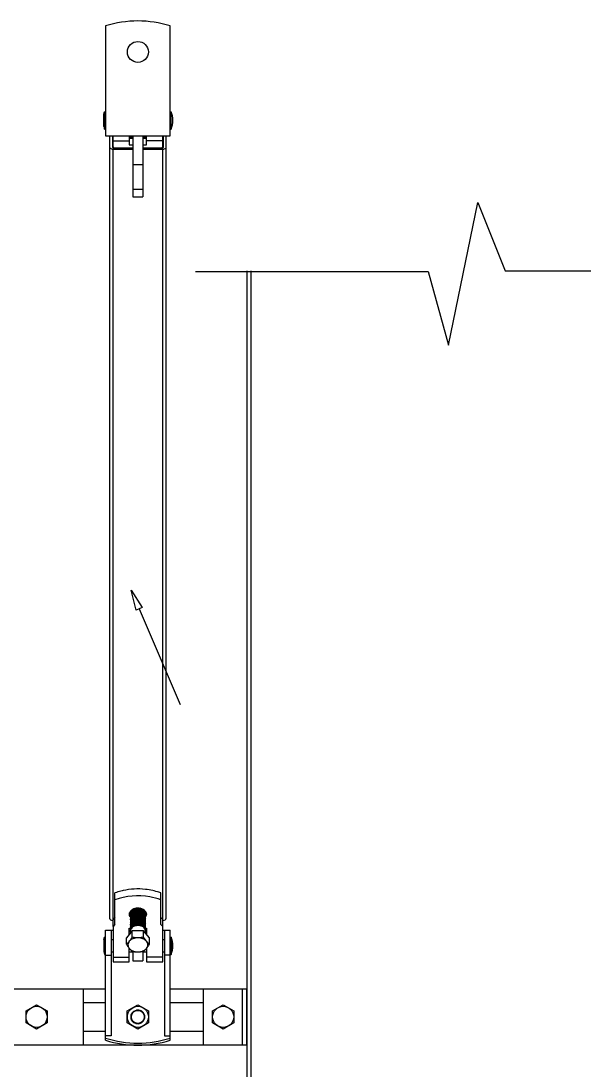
# Model space of a CAD drawing. Extents: x 185245 to 1992634, y -19957 to 755165.
# Drawn here: x 1877842 to 1879905, y 565277 to 569119 of the extents above; entities that cross this region are included whole.
import ezdxf

# ---------------------------------------------------------------- set-up
doc = ezdxf.new("R2010")
doc.units = 0
doc.header["$LTSCALE"] = 1000
doc.header["$MEASUREMENT"] = 0
doc.layers.add('02___PRT_ALL_AXES', color=7, linetype='Continuous')
doc.layers.add('03___PRT_ALL_CURVES', color=7, linetype='Continuous')

msp = doc.modelspace()

# ---------------------------------------------------------------- linework, layer by layer
at = {"color": 0, "linetype": 'Continuous'}
for p, q in [((1878152, 569101.3), (1878152, 568698.5)), ((1878388.9, 568698.5), (1878388.9, 569101.3)), ((1878148.4, 568787.3), (1878152, 568787.3)), ((1878388.9, 568787.3), (1878392.6, 568787.3)), ((1878148.4, 568723.5), (1878152, 568723.5)), ((1878152, 568698.5), (1878388.9, 568698.5)), ((1878167.9, 565832), (1878167.9, 568698.5)), ((1878177.1, 568698.5), (1878177.1, 568657.1)), ((1878179.3, 568655.4), (1878179.3, 568698.5)), ((1878238.6, 568698.5), (1878238.6, 568665.4)), ((1878252.2, 568698.5), (1878252.2, 568475)), ((1878288.7, 568698.5), (1878288.7, 568475)), ((1878302.3, 568665.4), (1878302.3, 568698.5)), ((1878361.6, 568655.4), (1878361.6, 568698.5)), ((1878363.9, 568657.1), (1878363.9, 568698.5)), ((1878373, 568698.5), (1878373, 565832)), ((1878388.9, 568723.5), (1878392.6, 568723.5)), ((1878179.3, 568680.6), (1878238.6, 568680.6)), ((1878243.1, 568690.9), (1878243.2, 568690.9)), ((1878361.6, 568680.6), (1878302.3, 568680.6)), ((1878179.3, 568655.4), (1878252.2, 568655.4)), ((1878179.3, 565828.9), (1878179.3, 568649)), ((1878252.2, 568649), (1878179.3, 568649)), ((1878288.7, 568655.4), (1878361.6, 568655.4)), ((1878361.6, 568649), (1878288.7, 568649)), ((1878361.6, 565828.9), (1878361.6, 568649)), ((1878252.2, 568594), (1878288.7, 568594)), ((1878252.2, 568503.8), (1878288.7, 568503.8)), ((1878252.2, 568475), (1878288.7, 568475)), ((1878243.8, 565854.7), (1878243.8, 565854.7)), ((1878252.1, 565866.5), (1878252.2, 565866.3)), ((1878254.4, 565866.2), (1878252.2, 565866.3)), ((1878252.5, 565866.7), (1878254.4, 565866.2)), ((1878152, 565386.7), (1878152, 565789.5)), ((1878152, 565789.5), (1878179.3, 565789.5)), ((1878172.5, 565789.5), (1878172.5, 565402.2)), ((1878179.3, 565803.4), (1878179.3, 565673.3)), ((1878249.4, 565787.4), (1878228.4, 565761.6)), ((1878238.6, 565774.1), (1878238.6, 565797.1)), ((1878238.6, 565789.5), (1878243.1, 565789.5)), ((1878243.1, 565788.3), (1878243.1, 565792.2)), ((1878243.6, 565792), (1878243.1, 565792.2)), ((1878291.5, 565787.4), (1878249.4, 565787.4)), ((1878312.5, 565761.6), (1878291.5, 565787.4)), ((1878297.8, 565787.4), (1878297.8, 565790.7)), ((1878297.8, 565789.5), (1878302.3, 565789.5)), ((1878302.3, 565797.1), (1878302.3, 565774.1)), ((1878361.6, 565673.3), (1878361.6, 565803.4)), ((1878361.6, 565789.5), (1878388.9, 565789.5)), ((1878368.4, 565789.5), (1878368.4, 565402.2)), ((1878388.9, 565386.7), (1878388.9, 565789.5)), ((1878148.4, 565764.4), (1878152, 565764.4)), ((1878172.5, 565755.3), (1878179.3, 565755.3)), ((1878361.6, 565755.3), (1878368.4, 565755.3)), ((1878388.9, 565764.4), (1878392.6, 565764.4)), ((1878148.4, 565700.7), (1878152, 565700.7)), ((1878152, 565698.3), (1878172.5, 565698.3)), ((1878238.6, 565673.3), (1878238.6, 565723.4)), ((1878252.2, 565711.9), (1878252.2, 565677.9)), ((1878288.7, 565711.9), (1878288.7, 565677.9)), ((1878302.3, 565723.4), (1878302.3, 565673.3)), ((1878388.9, 565698.3), (1878368.4, 565698.3)), ((1878388.9, 565700.7), (1878392.6, 565700.7)), ((1878179.3, 565690.7), (1878238.6, 565690.7)), ((1878179.3, 565673.3), (1878238.6, 565673.3)), ((1878252.2, 565677.9), (1878288.7, 565677.9)), ((1878361.6, 565690.7), (1878302.3, 565690.7)), ((1878302.3, 565673.3), (1878361.6, 565673.3)), ((1878510.3, 565370), (1878510.3, 565575)), ((1878653.5, 565370), (1878653.5, 565575)), ((1878670.1, 565370), (1878670.1, 565575)), ((1878245.2, 565479.8), (1878245.2, 565479.8)), ((1878245.3, 565480.2), (1878245.3, 565480.3)), ((1878270.5, 565495.9), (1878270.5, 565497)), ((1878172.5, 565402.2), (1878152, 565402.2)), ((1878368.4, 565402.2), (1878388.9, 565402.2))]:
    msp.add_line(p, q, dxfattribs=at)
at = {"color": 7, "linetype": 'Continuous'}
for p, q in [((1878481.4, 568201.7), (1879333.7, 568201.7)), ((1878670.1, 568204.4), (1878670.1, 564561.8)), ((1878683.7, 568204.4), (1878683.7, 564561.8)), ((1879616, 568204.4), (1880615.1, 568204.4))]:
    msp.add_line(p, q, dxfattribs=at)
at = {"color": 0}
for p, q in [((1877552.5, 565575), (1878152, 565575)), ((1878070.2, 565575), (1878070.2, 565370.1)), ((1878388.9, 565575), (1878670.1, 565575)), ((1878070.2, 565525), (1878152.1, 565525)), ((1878389, 565525), (1878510.3, 565525)), ((1878070.2, 565420), (1878152.1, 565420)), ((1878389, 565420), (1878510.3, 565420)), ((1877656.8, 565370), (1878670.1, 565370))]:
    msp.add_line(p, q, dxfattribs=at)
for points in [[(1879408.6, 567932.5), (1879516.4, 568454.3)], [(1879516.4, 568454.3), (1879616, 568204.4)], [(1879333.7, 568201.7), (1879408.6, 567932.5)]]:
    msp.add_lwpolyline(points, dxfattribs=at)
at = {"color": 4}
msp.add_lwpolyline([(1878263.8, 566961.6), (1878245.9, 567034.9), (1878286.6, 566971.4)], close=True, dxfattribs=at)
at = {"color": 4, "extrusion": (0.91941, 0.3933, 0), "elevation": 1949893.3}
msp.add_lwpolyline([(-217451, 0), (-217832.4, 0)], dxfattribs=at)
at = {"color": 4, "extrusion": (0, 1, 0), "elevation": 566615.7}
msp.add_lwpolyline([(-1878425.2, 0), (-1878425, 0)], dxfattribs=at)
at = {"color": 0, "linetype": 'Continuous'}
msp.add_circle((1878270.5, 565472.1), 23.8, dxfattribs=at)
for centre, radius, start, end in [((1878270.5, 568724.8), 394.7, 72.5364, 107.4636), ((1878258, 568695.8), 14.9, 172.4739, 179.9828), ((1878257.9, 568694.8), 14.8, 176.29, 179.9967), ((1878258, 568694.8), 14.9, 180.0177, 187.7118), ((1878258.2, 568695.7), 15.1, 169.6225, 172.4804), ((1878258.1, 568699.7), 14.9, 184.6388, 187.5163), ((1878258.1, 568694.8), 15, 170.5953, 176.2819), ((1878258.3, 568690.9), 15.2, 165.7622, 172.658), ((1878258.4, 568694.8), 15.2, 165.9398, 170.5941), ((1878258.7, 568690.8), 15.6, 162.5002, 165.7671), ((1878267.2, 568673.1), 26.8, 124.0237, 125.416), ((1878284, 568693.1), 13.8, 16.4386, 22.9713), ((1878284.5, 568693.2), 13.3, 15.3782, 16.4026), ((1878284.7, 568693.3), 13.1, 8.8155, 15.3917), ((1878285.1, 568697.2), 12.7, 351.1705, 359.9739), ((1878285.1, 568693.4), 12.7, 0.0259, 8.8089), ((1878285.1, 568697.2), 12.7, 4.3365, 5.599), ((1878285.2, 568698.2), 12.5, 0.0003, 1.1866), ((1878285.2, 568697.2), 12.6, 0.0047, 4.3392), ((1878258, 568690.9), 14.9, 172.6677, 179.9838), ((1878267, 568669.4), 26.5, 124.6383, 125.9814), ((1878267.3, 568669.1), 27, 124.026, 124.6404), ((1878275.6, 568669.6), 25.6, 58.236, 59.1443), ((1878275.7, 568670.8), 25.4, 57.1454, 59.0662), ((1878276, 568670.2), 24.9, 56.1506, 58.2417), ((1878276.7, 568672.3), 23.6, 52.0605, 57.1819), ((1878284.5, 568688.4), 13.3, 15.3332, 16.4047), ((1878284.7, 568688.5), 13.1, 10.6843, 15.3402), ((1878285.1, 568692.4), 12.7, 353.07, 359.9861), ((1878285.2, 568692.4), 12.6, 0.0047, 4.3395), ((1878257.7, 565847.7), 18.4, 150.7547, 154.3708), ((1878258.8, 565847.1), 19.6, 144.1845, 150.7189), ((1878259.7, 565846.4), 20.8, 141.9511, 144.2205), ((1878256.8, 565850.6), 13.7, 174.1936, 177.5933), ((1878257.9, 565850.2), 14.8, 176.2921, 177.5737), ((1878256.9, 565850.5), 13.8, 170.8203, 174.1915), ((1878258.1, 565850.2), 15, 170.6064, 176.282), ((1878260.3, 565846), 21.5, 140.1265, 141.9534), ((1878258.3, 565850.1), 15.2, 167.3413, 170.6096), ((1878257.1, 565850.5), 14, 168.5956, 170.8202), ((1878257.4, 565850.5), 14.3, 163.6782, 168.5833), ((1878258.5, 565850.1), 15.3, 165.8219, 167.3436), ((1878258.6, 565850), 15.5, 163.63, 165.8195), ((1878257.9, 565850.3), 14.8, 158.8112, 163.6737), ((1878258.8, 565850), 15.7, 162.6522, 163.6323), ((1878259.6, 565849.7), 16.5, 153.2181, 162.433), ((1878258.4, 565850.1), 15.4, 155.4096, 158.8168), ((1878259.2, 565849.7), 16.3, 149.029, 155.3717), ((1878260.8, 565849.1), 17.9, 147.2771, 153.2367), ((1878262.1, 565848.3), 19.4, 141.4765, 147.2734), ((1878267.3, 565837), 33.2, 116.9716, 117.1914), ((1878267.7, 565836), 34.3, 113.9096, 116.9569), ((1878266.8, 565841.9), 27.2, 120.5279, 120.8982), ((1878267.2, 565841.3), 28, 117.1944, 120.5148), ((1878268.5, 565834.3), 36.2, 110.6062, 113.9098), ((1878271.5, 565832), 38.4, 91.5745, 101.1898), ((1878270.3, 565827.5), 43, 87.2089, 89.7303), ((1878270.5, 565822.5), 48, 87.8186, 90.0078), ((1878271.5, 565831.8), 38.6, 88.83, 91.6019), ((1878270.3, 565827.5), 43.1, 84.3791, 87.2114), ((1878270.5, 565824.6), 45.9, 85.7692, 87.8187), ((1878271.6, 565832.2), 38.2, 85.6396, 88.8291), ((1878271.3, 565831.4), 39.1, 76.1216, 79.3126), ((1878272, 565834.7), 35.5, 69.1888, 70.1515), ((1878272.3, 565835.3), 34.9, 68.0181, 69.189), ((1878278.3, 565843.8), 24.7, 44.9812, 48.9553), ((1878279.8, 565846.6), 21.3, 40.9332, 43.2447), ((1878279.2, 565844.7), 23.4, 43.051, 44.9607), ((1878280.2, 565847), 20.7, 39.8011, 40.9276), ((1878280.4, 565845.8), 21.8, 35.7508, 43.1144), ((1878283.6, 565851.8), 14.3, 20.5547, 25.6449), ((1878284.1, 565852), 13.8, 18.1541, 20.5369), ((1878284.5, 565848.6), 13.3, 15.3602, 16.4085), ((1878284.7, 565848.7), 13.1, 8.8275, 15.3735), ((1878285.1, 565852.3), 12.7, 351.3231, 359.9751), ((1878285.1, 565852.3), 12.6, 2.7676, 6.617), ((1878285.2, 565852.3), 12.6, 359.993, 2.7658), ((1878281.5, 565846.6), 20.4, 34.9477, 35.6756), ((1878283.2, 565849), 17.1, 26.7554, 29.0313), ((1878281.8, 565846.8), 20.1, 33.5595, 34.9495), ((1878282.1, 565847), 19.7, 32.816, 33.5577), ((1878282.4, 565847.2), 19.3, 30.7572, 32.8206), ((1878282.7, 565847.4), 18.9, 30.1535, 30.7522), ((1878179.3, 565840), 16, 268.3666, 269.9989), ((1878259.2, 565850.4), 20.1, 211.4005, 217.607), ((1878257.9, 565850.2), 14.8, 177.5739, 178.5028), ((1878257.9, 565850.2), 14.7, 178.5029, 179.2826), ((1878257.8, 565850.2), 14.7, 179.2826, 179.9999), ((1878257.8, 565850.2), 14.7, 180.0006, 181.7152), ((1878257.9, 565850.2), 14.8, 181.7164, 184.3519), ((1878258, 565846.3), 14.9, 172.4732, 179.9828), ((1878257.9, 565845.3), 14.8, 176.2908, 183.5476), ((1878258, 565845.3), 14.9, 183.5508, 187.7922), ((1878258, 565841.5), 14.8, 172.7542, 179.9843), ((1878257.9, 565840.5), 14.8, 176.2906, 179.9967), ((1878258, 565840.5), 14.9, 180.0174, 187.5513), ((1878258, 565836.6), 14.9, 172.5017, 179.9829), ((1878257.9, 565835.7), 14.8, 176.2904, 179.9967), ((1878258, 565835.7), 14.9, 180.0173, 187.5367), ((1878258, 565831.8), 14.9, 172.4872, 179.9829), ((1878257.9, 565830.8), 14.8, 176.2903, 179.9967), ((1878258, 565830.8), 14.9, 180.0173, 187.5328), ((1878258, 565827), 14.9, 172.4835, 179.9829), ((1878257.9, 565826), 14.8, 176.2866, 179.9968), ((1878258, 565826), 14.9, 180.0162, 187.3323), ((1878258, 565822.1), 14.9, 172.2882, 179.9823), ((1878257.9, 565821.2), 14.8, 176.2903, 179.9967), ((1878258, 565821.2), 14.9, 180.0172, 187.5261), ((1878258, 565817.3), 14.9, 172.4765, 179.9828), ((1878257.9, 565816.3), 14.8, 176.29, 179.9967), ((1878258, 565816.3), 14.9, 180.0171, 187.5169), ((1878258, 565812.5), 14.9, 172.4677, 179.9827), ((1878258.3, 565846.3), 15.2, 165.8112, 172.4652), ((1878258.1, 565850.2), 14.9, 184.3535, 187.5155), ((1878258.1, 565845.3), 15, 170.6461, 176.2828), ((1878258.3, 565841.4), 15.2, 165.7041, 172.7434), ((1878258.3, 565840.5), 15.2, 163.2981, 176.2155), ((1878258.3, 565836.6), 15.2, 165.7267, 172.493), ((1878258.1, 565835.7), 15, 170.6329, 176.2824), ((1878258.3, 565831.8), 15.2, 165.766, 172.4789), ((1878258.1, 565830.8), 15, 170.6233, 176.2823), ((1878258.3, 565826.9), 15.2, 165.7649, 172.4752), ((1878258.1, 565821.2), 15, 170.633, 176.2824), ((1878258.3, 565817.3), 15.2, 165.7642, 172.4682), ((1878258.1, 565816.3), 15, 170.5993, 176.2819), ((1878258.3, 565812.4), 15.2, 165.7627, 172.4595), ((1878258.1, 565811.5), 15, 170.6057, 176.2819), ((1878258.5, 565845.2), 15.4, 162.498, 170.6185), ((1878258.5, 565835.6), 15.4, 162.4909, 170.6051), ((1878258.5, 565830.7), 15.4, 162.488, 170.5957), ((1878258.3, 565822.1), 15.2, 165.7459, 172.2807), ((1878258.5, 565821.1), 15.4, 162.4871, 170.6053), ((1878258.5, 565816.2), 15.4, 162.4824, 170.5717), ((1878258.5, 565811.4), 15.4, 162.4829, 170.5782), ((1878258.6, 565846.2), 15.5, 164.4503, 165.8214), ((1878258.7, 565841.3), 15.6, 162.5159, 165.7097), ((1878258.7, 565836.5), 15.6, 162.5135, 165.7315), ((1878258.7, 565831.7), 15.6, 162.5087, 165.7704), ((1878258.7, 565826.8), 15.6, 162.5058, 165.7693), ((1878258.7, 565822), 15.6, 162.4516, 165.7498), ((1878258.7, 565817.2), 15.6, 162.5049, 165.7686), ((1878258.7, 565812.3), 15.6, 162.5002, 165.767), ((1878258.8, 565846.1), 15.7, 162.5051, 164.4489), ((1878259, 565845.1), 15.9, 161.2184, 162.521), ((1878271.5, 565804.7), 38, 97.612, 98.5483), ((1878284.5, 565843.8), 13.3, 15.3455, 16.4078), ((1878284.7, 565843.8), 13.1, 8.8161, 15.3587), ((1878284.5, 565838.9), 13.3, 15.3562, 16.4067), ((1878284.7, 565839), 13.1, 8.5831, 15.3704), ((1878284.5, 565834.1), 13.3, 15.3803, 16.4044), ((1878284.7, 565834.2), 13.1, 8.806, 15.3938), ((1878284.5, 565829.3), 13.3, 15.4324, 16.4009), ((1878284.7, 565829.3), 13.1, 8.7871, 15.4463), ((1878284.7, 565824.5), 13.1, 9.0944, 16.4713), ((1878284.5, 565819.6), 13.3, 15.3426, 16.4105), ((1878284.7, 565819.7), 13.1, 8.8357, 15.3558), ((1878284.5, 565814.8), 13.3, 15.3335, 16.4046), ((1878284.7, 565814.8), 13.1, 8.8222, 15.3467), ((1878284.5, 565809.9), 13.3, 15.295, 16.4082), ((1878284.7, 565810), 13.1, 8.8659, 15.3078), ((1878284.9, 565852.6), 12.9, 351.1957, 351.4438), ((1878285.1, 565848.7), 12.7, 0.0261, 8.8211), ((1878285.1, 565847.8), 12.7, 351.1717, 359.9739), ((1878285.1, 565843.9), 12.7, 0.026, 8.8097), ((1878285.1, 565842.9), 12.7, 350.9429, 359.9728), ((1878285.1, 565838.1), 12.7, 351.161, 359.9738), ((1878285.1, 565834.2), 12.7, 0.0259, 8.7993), ((1878285.1, 565833.3), 12.7, 351.1413, 359.9737), ((1878285.1, 565829.4), 12.7, 0.0258, 8.7798), ((1878285.1, 565824.6), 12.7, 0.0272, 9.08), ((1878285.1, 565823.6), 12.7, 351.1911, 359.9741), ((1878285.1, 565819.7), 12.7, 0.0261, 8.8295), ((1878285.1, 565818.8), 12.7, 351.178, 359.9739), ((1878285.1, 565814.9), 12.7, 0.0259, 8.8159), ((1878285.1, 565813.9), 12.7, 351.2218, 359.9742), ((1878282.8, 565851.1), 17.5, 327.8953, 328.9179), ((1878285.1, 565839), 12.7, 0.0243, 8.5745), ((1878285.1, 565828.4), 12.7, 351.4494, 359.976), ((1878285.2, 565847.8), 12.6, 0.0047, 4.3395), ((1878285.2, 565842.9), 12.6, 0.0047, 4.3394), ((1878285.2, 565838.1), 12.6, 0.0047, 4.3393), ((1878285.2, 565833.3), 12.6, 0.0047, 4.3389), ((1878285.2, 565828.4), 12.6, 0.0046, 4.3456), ((1878285.2, 565823.6), 12.6, 0.0047, 4.3396), ((1878285.2, 565818.8), 12.6, 0.0047, 4.3395), ((1878285.2, 565813.9), 12.6, 0.0047, 4.3399), ((1878283.2, 565850.9), 17.1, 328.9126, 331.6127), ((1878281.4, 565850.7), 20.5, 323.7264, 324.8215), ((1878283.7, 565850.6), 16.6, 331.6112, 334.7707), ((1878361.6, 565840), 16, 270.0011, 271.6334), ((1878257.9, 565811.5), 14.8, 176.29, 179.9967), ((1878258, 565811.5), 14.9, 180.017, 187.4489), ((1878258, 565807.6), 14.9, 172.3978, 179.9823), ((1878257.9, 565806.7), 14.8, 176.29, 179.9967), ((1878258, 565806.7), 14.9, 180.0171, 187.5089), ((1878258, 565802.8), 14.9, 172.4594, 179.9827), ((1878257.9, 565801.8), 14.8, 176.29, 179.9967), ((1878258, 565801.8), 14.9, 180.017, 187.4917), ((1878258, 565798), 14.9, 172.4422, 179.9826), ((1878257.9, 565797), 14.8, 176.2903, 179.9967), ((1878258, 565797), 14.9, 180.0172, 187.5273), ((1878258, 565793.1), 14.9, 172.4782, 179.9829), ((1878257.9, 565792.2), 14.8, 176.2902, 179.9967), ((1878258.3, 565802.8), 15.2, 165.7634, 172.4513), ((1878258.1, 565801.8), 15, 170.5894, 176.2819), ((1878258.3, 565797.9), 15.2, 165.765, 172.4342), ((1878258.1, 565797), 15, 170.5827, 176.2821), ((1878258.3, 565793.1), 15.2, 165.7668, 172.4699), ((1878258.1, 565792.2), 15, 170.6229, 176.2822), ((1878258.3, 565807.6), 15.2, 165.7631, 172.3902), ((1878258.5, 565801.7), 15.4, 162.4867, 170.562), ((1878258.5, 565796.9), 15.4, 162.4917, 170.5553), ((1878258.5, 565792.1), 15.4, 162.4849, 170.5952), ((1878258.7, 565807.5), 15.6, 162.5007, 165.7672), ((1878258.7, 565802.7), 15.6, 162.5015, 165.7677), ((1878258.7, 565797.8), 15.6, 162.5045, 165.7692), ((1878258.7, 565793), 15.6, 162.5094, 165.7711), ((1878258.7, 565788.2), 15.6, 162.5026, 165.791), ((1878284.5, 565805.1), 13.3, 15.3024, 16.4096), ((1878284.7, 565805.2), 13.1, 8.6158, 15.3161), ((1878284.5, 565800.3), 13.3, 15.3159, 16.4116), ((1878284.7, 565800.3), 13.1, 8.8392, 15.3288), ((1878284.5, 565795.4), 13.3, 15.3138, 16.4121), ((1878284.7, 565795.5), 13.1, 8.8348, 15.3268), ((1878284.5, 565790.6), 13.3, 15.3664, 16.4089), ((1878284.7, 565790.7), 13.1, 8.8239, 15.3798), ((1878285.1, 565810.1), 12.7, 0.0263, 8.8603), ((1878285.1, 565809.1), 12.7, 350.9764, 359.9733), ((1878285.1, 565804.3), 12.7, 351.1951, 359.9741), ((1878285.1, 565800.4), 12.7, 0.0262, 8.8333), ((1878285.1, 565799.4), 12.7, 351.1908, 359.9741), ((1878285.1, 565795.6), 12.7, 0.0261, 8.8289), ((1878285.1, 565794.6), 12.7, 351.179, 359.9739), ((1878285.1, 565790.7), 12.7, 0.0261, 8.8175), ((1878285.1, 565805.2), 12.7, 0.0245, 8.608), ((1878285.2, 565809.1), 12.6, 0.0047, 4.3399), ((1878285.2, 565804.3), 12.6, 0.0047, 4.3399), ((1878285.2, 565799.4), 12.6, 0.0047, 4.3399), ((1878285.2, 565794.6), 12.6, 0.0047, 4.3394), ((1878270.5, 565472.1), 26.4, 175.8685, 178.9165), ((1878270.5, 565472.1), 26.4, 178.9205, 185.2696), ((1878270.5, 565472.1), 26.4, 170.4027, 175.8672), ((1878270.4, 565472.1), 26.4, 185.2707, 187.4247), ((1878270.5, 565472.1), 26.5, 187.4316, 195.9775), ((1878270.5, 565472.1), 26.5, 167.0668, 170.4004), ((1878270.4, 565472.1), 26.4, 164.3926, 167.0672), ((1878270.4, 565472.1), 26.4, 162.03, 164.3906), ((1878270, 565470.9), 26.3, 160.2514, 161.7211), ((1878270.5, 565472.1), 25.1, 275.5796, 101.2035), ((1878270, 565472), 25.1, 88.982, 100.1624), ((1878270.4, 565472.1), 26.4, 195.9832, 198.1201), ((1878270.5, 565472.1), 26.4, 198.1212, 204.6411), ((1878270.5, 565472.1), 26.5, 204.6463, 208.0841), ((1878270.5, 565472.1), 26.4, 208.0825, 212.3888), ((1878270.5, 565472.1), 26.4, 208.4883, 212.3891), ((1878270.5, 565763.2), 387.3, 252.1887, 287.8113), ((1878270.5, 565763.2), 394.7, 252.5364, 287.4636)]:
    msp.add_arc(centre, radius, start, end, dxfattribs=at)
for points, knots in [([(1878243.2, 568690.9), (1878243.2, 568692.2), (1878243.8, 568694.9), (1878245, 568697.3), (1878245.7, 568698.5)], [0, 0, 0, 0, 0.49066, 1, 1, 1, 1]), ([(1878245.1, 568698.5), (1878245, 568698.2), (1878244.5, 568697.3), (1878244.1, 568696.3), (1878243.8, 568695.5)], [0, 0, 0, 0, 0.253666, 1, 1, 1, 1]), ([(1878248.9, 568698.5), (1878248.3, 568697.9), (1878246.2, 568695.7), (1878244.6, 568693), (1878243.9, 568690.9)], [0, 0, 0, 0, 0.263007, 1, 1, 1, 1]), ([(1878244.3, 568690.9), (1878244.5, 568691.6), (1878245.9, 568694.5), (1878248.1, 568696.9), (1878249.9, 568698.5)], [0, 0, 0, 0, 0.238978, 1, 1, 1, 1]), ([(1878252.2, 568696.3), (1878251.6, 568695.9), (1878249.5, 568694.4), (1878247.6, 568692.5), (1878246.5, 568690.9)], [0, 0, 0, 0, 0.260528, 1, 1, 1, 1]), ([(1878247.2, 568690.9), (1878247.5, 568691.3), (1878248.8, 568692.8), (1878250.4, 568694.1), (1878251.6, 568694.9)], [0, 0, 0, 0, 0.242618, 1, 1, 1, 1]), ([(1878295.6, 568690.9), (1878295.3, 568691.5), (1878293.4, 568694.1), (1878290.8, 568696.2), (1878288.8, 568697.4)], [0, 0, 0, 0, 0.235297, 1, 1, 1, 1]), ([(1878288.8, 568696.4), (1878289.4, 568696.1), (1878291.7, 568694.5), (1878293.8, 568692.6), (1878295, 568690.9)], [0, 0, 0, 0, 0.26441, 1, 1, 1, 1]), ([(1878292.5, 568698.5), (1878293.7, 568697.4), (1878295.7, 568695.1), (1878297, 568692.3), (1878297.4, 568690.9)], [0, 0, 0, 0, 0.519467, 1, 1, 1, 1]), ([(1878297.3, 568692.2), (1878297.1, 568692.7), (1878296.3, 568695), (1878294.8, 568697.1), (1878293.5, 568698.5)], [0, 0, 0, 0, 0.239996, 1, 1, 1, 1]), ([(1878296.3, 568698.5), (1878296.5, 568698.1), (1878297.2, 568696.4), (1878297.7, 568694.7), (1878297.8, 568693.3)], [0, 0, 0, 0, 0.256497, 1, 1, 1, 1]), ([(1878174.9, 568649.6), (1878173, 568650.2), (1878169.7, 568651.9), (1878167.9, 568655.4), (1878167.9, 568657.1)], [0, 0, 0, 0, 0.547859, 1, 1, 1, 1]), ([(1878177.1, 568657.1), (1878177.1, 568656.4), (1878178.1, 568655.5), (1878179, 568655.4), (1878179.3, 568655.4)], [0, 0, 0, 0, 0.70154, 1, 1, 1, 1]), ([(1878361.6, 568655.4), (1878361.9, 568655.4), (1878362.8, 568655.5), (1878363.9, 568656.4), (1878363.9, 568657.1)], [0, 0, 0, 0, 0.29846, 1, 1, 1, 1]), ([(1878373, 568657.1), (1878373, 568655.4), (1878371.2, 568651.9), (1878367.9, 568650.2), (1878366, 568649.6)], [0, 0, 0, 0, 0.452141, 1, 1, 1, 1]), ([(1878242, 565840), (1878240.6, 565842.3), (1878238.7, 565847.7), (1878240, 565853.2), (1878241.1, 565855.7)], [0, 0, 0, 0, 0.503467, 1, 1, 1, 1]), ([(1878297.3, 565852.4), (1878296.6, 565854.5), (1878294.1, 565858.8), (1878287.9, 565863.4), (1878279.8, 565866.3), (1878270.8, 565867.2), (1878261.8, 565866), (1878253.6, 565862.7), (1878247.2, 565857.7), (1878244.5, 565853.1), (1878243.8, 565850.8)], [0, 0, 0, 0, 0.1028, 0.219575, 0.350436, 0.490257, 0.631411, 0.766198, 0.889253, 1, 1, 1, 1]), ([(1878243.8, 565859.8), (1878244.3, 565860.4), (1878246.8, 565863), (1878249.8, 565865.1), (1878252.2, 565866.3)], [0, 0, 0, 0, 0.237518, 1, 1, 1, 1]), ([(1878297.3, 565847.5), (1878296.6, 565849.7), (1878294.1, 565853.9), (1878287.9, 565858.6), (1878279.8, 565861.5), (1878270.8, 565862.4), (1878261.8, 565861.2), (1878253.6, 565857.9), (1878247.2, 565852.8), (1878244.5, 565848.3), (1878243.8, 565846)], [0, 0, 0, 0, 0.102802, 0.219579, 0.350445, 0.490271, 0.631419, 0.766196, 0.889248, 1, 1, 1, 1]), ([(1878243.8, 565844.8), (1878244.5, 565847.3), (1878247.4, 565852.1), (1878254.3, 565857.3), (1878263, 565860.5), (1878272.7, 565861.4), (1878282, 565860), (1878290, 565856.4), (1878295, 565851.7), (1878297.2, 565847.3), (1878297.7, 565845), (1878297.8, 565843.9)], [0, 0, 0, 0, 0.111989, 0.237167, 0.374547, 0.517663, 0.657661, 0.786312, 0.89922, 0.950664, 1, 1, 1, 1]), ([(1878297.3, 565842.7), (1878296.6, 565844.8), (1878294.1, 565849.1), (1878287.9, 565853.7), (1878279.8, 565856.7), (1878270.8, 565857.5), (1878261.8, 565856.3), (1878253.6, 565853), (1878247.2, 565848), (1878244.5, 565843.5), (1878243.8, 565841.2)], [0, 0, 0, 0, 0.102803, 0.219579, 0.350445, 0.490272, 0.63142, 0.766197, 0.889249, 1, 1, 1, 1]), ([(1878243.8, 565840.2), (1878244.6, 565842.6), (1878247.5, 565847.4), (1878254.4, 565852.6), (1878263.2, 565855.7), (1878272.8, 565856.6), (1878282.1, 565855.1), (1878290.1, 565851.5), (1878295, 565846.8), (1878297.2, 565842.4), (1878297.7, 565840.2), (1878297.8, 565839)], [0, 0, 0, 0, 0.112247, 0.237701, 0.375218, 0.518283, 0.658097, 0.786535, 0.899295, 0.950694, 1, 1, 1, 1]), ([(1878297.3, 565837.9), (1878296.6, 565840), (1878294.1, 565844.3), (1878287.9, 565848.9), (1878279.8, 565851.8), (1878270.8, 565852.7), (1878261.8, 565851.5), (1878253.6, 565848.2), (1878247.2, 565843.2), (1878244.5, 565838.6), (1878243.8, 565836.3)], [0, 0, 0, 0, 0.102804, 0.219579, 0.350435, 0.490256, 0.631409, 0.766198, 0.88925, 1, 1, 1, 1]), ([(1878243.8, 565835.4), (1878244.6, 565837.8), (1878247.5, 565842.6), (1878254.4, 565847.7), (1878263.2, 565850.9), (1878272.8, 565851.8), (1878282.1, 565850.3), (1878290.1, 565846.7), (1878295, 565842), (1878297.2, 565837.6), (1878297.7, 565835.3), (1878297.8, 565834.2)], [0, 0, 0, 0, 0.112246, 0.2377, 0.375215, 0.518278, 0.658091, 0.78653, 0.899293, 0.950693, 1, 1, 1, 1]), ([(1878243.9, 565850.2), (1878244.7, 565852.5), (1878247.4, 565856.9), (1878253.8, 565861.8), (1878261.8, 565865), (1878270.7, 565866.2), (1878279.5, 565865.4), (1878287.5, 565862.6), (1878293.7, 565858.2), (1878296.4, 565854), (1878297.1, 565851.9)], [0, 0, 0, 0, 0.110828, 0.23379, 0.368184, 0.508826, 0.648319, 0.779281, 0.896604, 1, 1, 1, 1]), ([(1878245.3, 565858.1), (1878245.7, 565858.8), (1878247.7, 565861.7), (1878250.5, 565863.9), (1878252.8, 565865.3)], [0, 0, 0, 0, 0.235801, 1, 1, 1, 1]), ([(1878254.4, 565866.2), (1878255.1, 565866.6), (1878258.2, 565868.1), (1878261.5, 565869.2), (1878264.1, 565869.7)], [0, 0, 0, 0, 0.242859, 1, 1, 1, 1]), ([(1878255.8, 565868.2), (1878256.4, 565868.4), (1878259.1, 565869.3), (1878261.8, 565869.9), (1878264, 565870.3)], [0, 0, 0, 0, 0.245442, 1, 1, 1, 1]), ([(1878280.7, 565869.3), (1878282, 565869), (1878287, 565867.5), (1878291.6, 565864.9), (1878294.5, 565862.4)], [0, 0, 0, 0, 0.264636, 1, 1, 1, 1]), ([(1878285.3, 565867.7), (1878286.6, 565867.2), (1878291, 565864.9), (1878294.9, 565861.2), (1878296.5, 565858)], [0, 0, 0, 0, 0.276321, 1, 1, 1, 1]), ([(1878295.3, 565861.2), (1878294.6, 565861.8), (1878291.7, 565864.6), (1878288.2, 565866.6), (1878285.3, 565867.7)], [0, 0, 0, 0, 0.235806, 1, 1, 1, 1]), ([(1878297.1, 565851.9), (1878297.2, 565851.7), (1878297.5, 565850.6), (1878297.7, 565849.5), (1878297.8, 565848.7)], [0, 0, 0, 0, 0.252986, 1, 1, 1, 1]), ([(1878299.1, 565857), (1878300.7, 565854.2), (1878302.5, 565847.7), (1878300, 565841.5), (1878298.2, 565838.9)], [0, 0, 0, 0, 0.496414, 1, 1, 1, 1]), ([(1878298.7, 565843.6), (1878299.4, 565845), (1878300.3, 565848.1), (1878300.1, 565851.3), (1878299.8, 565852.9)], [0, 0, 0, 0, 0.504975, 1, 1, 1, 1]), ([(1878178.9, 565824), (1878176.2, 565824), (1878171.1, 565825.2), (1878167.9, 565829.9), (1878167.9, 565832)], [0, 0, 0, 0, 0.559089, 1, 1, 1, 1]), ([(1878243.2, 565827), (1878243.3, 565829.3), (1878244.8, 565834), (1878249.9, 565839.9), (1878257.2, 565844.1), (1878262.8, 565845.7), (1878265.8, 565846.1)], [0, 0, 0, 0, 0.21682, 0.453957, 0.717085, 1, 1, 1, 1]), ([(1878243.2, 565807.6), (1878243.2, 565808.9), (1878243.7, 565811.5), (1878246.1, 565816.5), (1878251.6, 565821.9), (1878260.3, 565826), (1878270.4, 565827.7), (1878280.4, 565826.6), (1878289.2, 565823.2), (1878294.7, 565818.3), (1878297.1, 565813.6), (1878297.7, 565811.2), (1878297.8, 565810)], [0, 0, 0, 0, 0.05375, 0.109471, 0.230247, 0.36521, 0.508721, 0.651183, 0.78291, 0.898103, 0.950221, 1, 1, 1, 1]), ([(1878297.3, 565833), (1878296.6, 565835.2), (1878294.1, 565839.4), (1878287.9, 565844.1), (1878279.8, 565847), (1878270.8, 565847.9), (1878261.8, 565846.7), (1878253.6, 565843.4), (1878247.2, 565838.3), (1878244.5, 565833.8), (1878243.8, 565831.5)], [0, 0, 0, 0, 0.102805, 0.219582, 0.350438, 0.49026, 0.63141, 0.766198, 0.889251, 1, 1, 1, 1]), ([(1878265.8, 565842.3), (1878263.2, 565841.9), (1878258.3, 565840.6), (1878251.7, 565837.2), (1878246.6, 565832.6), (1878244.5, 565828.7), (1878243.8, 565826.7)], [0, 0, 0, 0, 0.277616, 0.53967, 0.780154, 1, 1, 1, 1]), ([(1878243.8, 565825.7), (1878244.6, 565828.1), (1878247.5, 565832.9), (1878254.4, 565838.1), (1878263.2, 565841.2), (1878272.8, 565842.1), (1878282.1, 565840.6), (1878290.1, 565837), (1878295, 565832.3), (1878297.2, 565827.9), (1878297.7, 565825.7), (1878297.8, 565824.5)], [0, 0, 0, 0, 0.112245, 0.237701, 0.375214, 0.518277, 0.6581, 0.786541, 0.899298, 0.950695, 1, 1, 1, 1]), ([(1878297.3, 565823.4), (1878296.6, 565825.5), (1878294.1, 565829.8), (1878287.9, 565834.4), (1878279.8, 565837.3), (1878270.8, 565838.2), (1878261.8, 565837), (1878253.6, 565833.7), (1878247.2, 565828.7), (1878244.5, 565824.1), (1878243.8, 565821.9)], [0, 0, 0, 0, 0.1028, 0.219577, 0.35044, 0.490268, 0.631416, 0.766199, 0.889253, 1, 1, 1, 1]), ([(1878243.8, 565820.9), (1878244.6, 565823.3), (1878247.5, 565828.1), (1878254.4, 565833.2), (1878263.2, 565836.4), (1878272.8, 565837.3), (1878282.1, 565835.8), (1878290.1, 565832.2), (1878295, 565827.5), (1878297.2, 565823.1), (1878297.7, 565820.8), (1878297.8, 565819.7)], [0, 0, 0, 0, 0.112246, 0.237704, 0.375214, 0.518276, 0.658095, 0.786533, 0.899295, 0.950695, 1, 1, 1, 1]), ([(1878297.3, 565813.7), (1878296.6, 565815.8), (1878294.1, 565820.1), (1878287.9, 565824.7), (1878279.8, 565827.7), (1878270.8, 565828.6), (1878261.8, 565827.3), (1878253.6, 565824), (1878247.2, 565819), (1878244.5, 565814.5), (1878243.8, 565812.2)], [0, 0, 0, 0, 0.102803, 0.219582, 0.350439, 0.490263, 0.631412, 0.766193, 0.88925, 1, 1, 1, 1]), ([(1878251.5, 565827), (1878249.7, 565825.7), (1878246.5, 565822.8), (1878244.4, 565819), (1878243.8, 565817)], [0, 0, 0, 0, 0.522085, 1, 1, 1, 1]), ([(1878243.8, 565816.1), (1878244.5, 565818.1), (1878246.7, 565822.1), (1878250.1, 565825.1), (1878252, 565826.4)], [0, 0, 0, 0, 0.476952, 1, 1, 1, 1]), ([(1878297.3, 565808.9), (1878296.6, 565811), (1878294.1, 565815.3), (1878287.9, 565819.9), (1878279.8, 565822.8), (1878270.8, 565823.7), (1878261.8, 565822.5), (1878253.6, 565819.2), (1878247.2, 565814.2), (1878244.5, 565809.7), (1878243.8, 565807.4)], [0, 0, 0, 0, 0.102803, 0.219581, 0.350439, 0.490263, 0.631413, 0.766193, 0.88925, 1, 1, 1, 1]), ([(1878243.8, 565806.4), (1878244.6, 565808.8), (1878247.5, 565813.6), (1878254.4, 565818.7), (1878263.2, 565821.9), (1878272.8, 565822.8), (1878282.1, 565821.3), (1878290.1, 565817.7), (1878295, 565813), (1878297.2, 565808.6), (1878297.7, 565806.3), (1878297.8, 565805.2)], [0, 0, 0, 0, 0.11225, 0.237708, 0.375218, 0.518284, 0.658099, 0.786539, 0.899299, 0.950695, 1, 1, 1, 1]), ([(1878297.3, 565804), (1878296.6, 565806.2), (1878294.1, 565810.4), (1878287.9, 565815.1), (1878279.8, 565818), (1878270.8, 565818.9), (1878261.8, 565817.7), (1878253.6, 565814.4), (1878247.2, 565809.3), (1878244.5, 565804.8), (1878243.8, 565802.5)], [0, 0, 0, 0, 0.102802, 0.219581, 0.35044, 0.490262, 0.631413, 0.766193, 0.889249, 1, 1, 1, 1]), ([(1878243.8, 565801.6), (1878244.6, 565804), (1878247.5, 565808.7), (1878254.4, 565813.9), (1878263.2, 565817.1), (1878272.8, 565817.9), (1878282.1, 565816.5), (1878290.1, 565812.9), (1878295, 565808.1), (1878297.2, 565803.8), (1878297.7, 565801.5), (1878297.8, 565800.4)], [0, 0, 0, 0, 0.112251, 0.237706, 0.375218, 0.518284, 0.658099, 0.78654, 0.899299, 0.950695, 1, 1, 1, 1]), ([(1878297.3, 565799.2), (1878296.6, 565801.3), (1878294.1, 565805.6), (1878287.9, 565810.2), (1878279.8, 565813.2), (1878270.8, 565814.1), (1878261.8, 565812.8), (1878253.6, 565809.6), (1878247.2, 565804.5), (1878244.5, 565800), (1878243.8, 565797.7)], [0, 0, 0, 0, 0.102801, 0.21958, 0.350441, 0.490262, 0.631414, 0.766194, 0.889248, 1, 1, 1, 1]), ([(1878243.8, 565796.7), (1878244.6, 565799.1), (1878247.5, 565803.9), (1878254.4, 565809.1), (1878263.2, 565812.2), (1878272.8, 565813.1), (1878282.1, 565811.6), (1878290.1, 565808), (1878295, 565803.3), (1878297.2, 565798.9), (1878297.7, 565796.7), (1878297.8, 565795.5)], [0, 0, 0, 0, 0.112246, 0.237702, 0.375218, 0.518285, 0.6581, 0.786541, 0.899298, 0.950694, 1, 1, 1, 1]), ([(1878297.3, 565818.5), (1878296.8, 565820.2), (1878295, 565823.5), (1878290.8, 565827.6), (1878285.2, 565830.7), (1878276.3, 565833.3), (1878264.3, 565833.2), (1878255.3, 565829.7), (1878251.5, 565827)], [0, 0, 0, 0, 0.09979, 0.209755, 0.331258, 0.462623, 0.737838, 1, 1, 1, 1]), ([(1878252, 565826.4), (1878256, 565829.2), (1878265.7, 565832.6), (1878278.3, 565832.1), (1878287.4, 565828.7), (1878292.8, 565825), (1878296.5, 565820.3), (1878297.6, 565816.7), (1878297.8, 565814.9)], [0, 0, 0, 0, 0.268159, 0.54642, 0.676791, 0.795592, 0.902183, 1, 1, 1, 1]), ([(1878265.8, 565846.1), (1878269.6, 565846.7), (1878277.1, 565846.7), (1878285.9, 565844), (1878291.6, 565840.3), (1878294.9, 565837.1), (1878297, 565833.4), (1878297.7, 565830.7), (1878297.8, 565829.4)], [0, 0, 0, 0, 0.287626, 0.558153, 0.68143, 0.795158, 0.900367, 1, 1, 1, 1]), ([(1878297.3, 565828.2), (1878296.5, 565830.6), (1878293.5, 565835.4), (1878286, 565840.2), (1878276.6, 565842.8), (1878269.8, 565842.8), (1878266.4, 565842.4)], [0, 0, 0, 0, 0.20759, 0.44724, 0.716488, 1, 1, 1, 1]), ([(1878373, 565832), (1878373, 565829.9), (1878369.8, 565825.2), (1878364.7, 565824), (1878362, 565824)], [0, 0, 0, 0, 0.440911, 1, 1, 1, 1]), ([(1878297.3, 565794.4), (1878296.6, 565796.5), (1878294.1, 565800.8), (1878287.9, 565805.4), (1878279.8, 565808.3), (1878270.8, 565809.2), (1878261.8, 565808), (1878253.6, 565804.7), (1878247.2, 565799.7), (1878244.5, 565795.2), (1878243.8, 565792.9)], [0, 0, 0, 0, 0.1028, 0.219576, 0.350438, 0.490259, 0.631413, 0.766198, 0.889253, 1, 1, 1, 1]), ([(1878245.2, 565479.8), (1878246, 565482), (1878248.2, 565486.2), (1878252.9, 565491.3), (1878258.8, 565495), (1878263.3, 565496.3), (1878265.6, 565496.7)], [0, 0, 0, 0, 0.250036, 0.500043, 0.750031, 1, 1, 1, 1]), ([(1878284.5, 565452.8), (1878286.6, 565454.2), (1878290.3, 565457.9), (1878293.9, 565464.7), (1878295.1, 565472.4), (1878293.9, 565480.1), (1878290.5, 565487), (1878285, 565492.5), (1878278.1, 565496.1), (1878273, 565497), (1878270.5, 565497)], [0, 0, 0, 0, 0.124979, 0.249964, 0.374956, 0.499953, 0.624956, 0.749965, 0.87498, 1, 1, 1, 1]), ([(1878272.9, 565447.1), (1878270.6, 565446.8), (1878265.8, 565446.8), (1878258.9, 565448.7), (1878252.8, 565452.5), (1878249.5, 565456), (1878248.1, 565457.9)], [0, 0, 0, 0, 0.24997, 0.499961, 0.749971, 1, 1, 1, 1]), ([(1878256.4, 565452.8), (1878258.7, 565450.9), (1878264, 565447.9), (1878269.9, 565447), (1878272.9, 565447.1)], [0, 0, 0, 0, 0.499904, 1, 1, 1, 1])]:
    msp.add_open_spline(points, degree=3, knots=knots, dxfattribs=at)
for points in [[(1878179.3, 568649), (1878177.8, 568649), (1878176.3, 568649.2), (1878174.9, 568649.6)], [(1878366, 568649.6), (1878364.6, 568649.2), (1878363.1, 568649), (1878361.6, 568649)], [(1878270.5, 565870.5), (1878268.3, 565870.6), (1878266.1, 565870.5), (1878264, 565870.3)], [(1878273.9, 565870.4), (1878275.5, 565870.3), (1878277, 565870.1), (1878278.5, 565869.8)], [(1878284.1, 565868.2), (1878282.2, 565868.9), (1878280.2, 565869.4), (1878278.2, 565869.8)], [(1878298.1, 565857.3), (1878297.6, 565858.3), (1878296.9, 565859.3), (1878296.1, 565860.2)], [(1878297.1, 565856.3), (1878297.4, 565855.4), (1878297.6, 565854.6), (1878297.7, 565853.7)], [(1878299.8, 565852.9), (1878299.5, 565854.2), (1878299.1, 565855.5), (1878298.5, 565856.7)], [(1878243.6, 565792), (1878243.3, 565790.8), (1878243.1, 565789.6), (1878243.1, 565788.3)]]:
    msp.add_open_spline(points, degree=3, dxfattribs=at)
at = {"layer": '02___PRT_ALL_AXES', "color": 0, "linetype": 'Continuous'}
for p, q in [((1878145.5, 568778.2), (1878148.4, 568787.3)), ((1878145.5, 568732.6), (1878145.5, 568778.2)), ((1878148.4, 568723.5), (1878148.4, 568787.3)), ((1878148.4, 568787.3), (1878152, 568787.3)), ((1878388.9, 568787.3), (1878392.6, 568787.3)), ((1878392.6, 568723.5), (1878392.6, 568787.3)), ((1878145.5, 568732.6), (1878148.4, 568723.5)), ((1878148.4, 568723.5), (1878152, 568723.5)), ((1878388.9, 568723.5), (1878392.6, 568723.5)), ((1878182.9, 568655.4), (1878179.3, 568659.1)), ((1878238.6, 568690.9), (1878252.2, 568690.9)), ((1878238.6, 568665.4), (1878252.2, 568665.4)), ((1878288.7, 568690.9), (1878302.3, 568690.9)), ((1878288.7, 568665.4), (1878302.3, 568665.4)), ((1878361.6, 568659.1), (1878358, 568655.4)), ((1878186.2, 565810.3), (1878186.2, 565926)), ((1878354.7, 565810.3), (1878354.7, 565926)), ((1878186.2, 565835.8), (1878179.3, 565828.9)), ((1878179.3, 565803.4), (1878179.3, 565828.9)), ((1878361.6, 565828.9), (1878354.7, 565835.8)), ((1878361.6, 565803.4), (1878361.6, 565828.9)), ((1878186.2, 565810.3), (1878179.3, 565803.4)), ((1878238.6, 565797.1), (1878243.1, 565797.1)), ((1878243.1, 565788.3), (1878243.1, 565792.2)), ((1878249.4, 565763.9), (1878249.4, 565787.4)), ((1878291.5, 565763.9), (1878291.5, 565787.4)), ((1878297.6, 565797.1), (1878302.3, 565797.1)), ((1878297.8, 565787.4), (1878297.8, 565790.7)), ((1878361.6, 565803.4), (1878354.7, 565810.3)), ((1878145.5, 565755.3), (1878148.4, 565764.4)), ((1878145.5, 565755.3), (1878145.5, 565709.8)), ((1878148.4, 565764.4), (1878148.4, 565700.7)), ((1878148.4, 565764.4), (1878152, 565764.4)), ((1878172.5, 565755.3), (1878179.3, 565755.3)), ((1878228.4, 565738.2), (1878228.4, 565761.6)), ((1878312.5, 565738.2), (1878312.5, 565761.6)), ((1878361.6, 565755.3), (1878368.4, 565755.3)), ((1878388.9, 565764.4), (1878392.6, 565764.4)), ((1878392.6, 565764.4), (1878392.6, 565700.7)), ((1878145.5, 565709.8), (1878148.4, 565700.7)), ((1878148.4, 565700.7), (1878152, 565700.7)), ((1878172.5, 565709.8), (1878179.3, 565709.8)), ((1878238.6, 565709.8), (1878252.2, 565709.8)), ((1878288.7, 565709.8), (1878302.3, 565709.8)), ((1878361.6, 565709.8), (1878368.4, 565709.8)), ((1878388.9, 565700.7), (1878392.6, 565700.7)), ((1877860.6, 565494.4), (1877899.3, 565516.8)), ((1877899.3, 565516.8), (1877938, 565494.4)), ((1878231.7, 565494.4), (1878270.5, 565516.8)), ((1878270.5, 565516.8), (1878309.2, 565494.4)), ((1878544.3, 565494.4), (1878583, 565516.8)), ((1878583, 565516.8), (1878621.8, 565494.4)), ((1877860.6, 565449.7), (1877860.6, 565494.4)), ((1877938, 565494.4), (1877938, 565449.7)), ((1878231.7, 565449.7), (1878231.7, 565494.4)), ((1878309.2, 565494.4), (1878309.2, 565449.7)), ((1878544.3, 565449.7), (1878544.3, 565494.4)), ((1878621.8, 565494.4), (1878621.8, 565449.7)), ((1877899.3, 565427.3), (1877860.6, 565449.7)), ((1877938, 565449.7), (1877899.3, 565427.3)), ((1878270.5, 565427.3), (1878231.7, 565449.7)), ((1878309.2, 565449.7), (1878270.5, 565427.3)), ((1878583, 565427.3), (1878544.3, 565449.7)), ((1878621.8, 565449.7), (1878583, 565427.3))]:
    msp.add_line(p, q, dxfattribs=at)
for centre, radius in [((1878270.5, 569006), 38.3), ((1877899.3, 565472.1), 38.7), ((1878270.5, 565472.1), 38.7), ((1878583, 565472.1), 38.7)]:
    msp.add_circle(centre, radius, dxfattribs=at)
for centre, radius, start, end in [((1878233.7, 568755.4), 91.1, 159.5127, 165.5225), ((1878307.2, 568755.4), 91.1, 339.5127, 20.4873), ((1878233.7, 568755.4), 91.1, 194.4775, 200.4873), ((1878256.8, 565787.4), 13.6, 176.2826, 179.9965), ((1878283.5, 565787.3), 14.3, 13.5883, 15.7068), ((1878283.9, 565787.4), 13.9, 0.0785, 13.6173), ((1878233.7, 565732.6), 91.1, 159.5127, 165.5225), ((1878307.2, 565732.6), 91.1, 339.5127, 20.4873), ((1878233.7, 565732.6), 91.1, 194.4775, 200.4873)]:
    msp.add_arc(centre, radius, start, end, dxfattribs=at)
for points, knots in [([(1878216.1, 565934.7), (1878213.5, 565934.2), (1878203.4, 565931.8), (1878193.5, 565928.7), (1878186.2, 565926)], [0, 0, 0, 0, 0.253167, 1, 1, 1, 1]), ([(1878324.8, 565934.7), (1878315.9, 565936.7), (1878280, 565942.5), (1878242.8, 565940.6), (1878216.1, 565934.7)], [0, 0, 0, 0, 0.249292, 1, 1, 1, 1]), ([(1878354.7, 565926), (1878352.3, 565926.9), (1878342.5, 565930.3), (1878332.4, 565933), (1878324.8, 565934.7)], [0, 0, 0, 0, 0.24669, 1, 1, 1, 1]), ([(1878354.7, 565900.5), (1878341.5, 565905.4), (1878286.4, 565919.9), (1878226.2, 565915.3), (1878186.2, 565900.5)], [0, 0, 0, 0, 0.248287, 1, 1, 1, 1]), ([(1878297.3, 565791.2), (1878296.6, 565793.6), (1878293.8, 565798.3), (1878286.9, 565803.4), (1878278.1, 565806.4), (1878268.4, 565807.1), (1878259, 565805.4), (1878250.9, 565801.5), (1878245.9, 565796.5), (1878243.7, 565791.9), (1878243.2, 565789.5), (1878243.1, 565788.3)], [0, 0, 0, 0, 0.10787, 0.229941, 0.365588, 0.508322, 0.649135, 0.779671, 0.895471, 0.948703, 1, 1, 1, 1]), ([(1878244.5, 565781.5), (1878244.2, 565781.9), (1878243.5, 565783.8), (1878243.1, 565785.9), (1878243.1, 565787.4)], [0, 0, 0, 0, 0.255771, 1, 1, 1, 1]), ([(1878297.8, 565787.4), (1878297.8, 565786.9), (1878297.7, 565784.9), (1878297.1, 565782.9), (1878296.5, 565781.5)], [0, 0, 0, 0, 0.246881, 1, 1, 1, 1]), ([(1878238.9, 565748.8), (1878238, 565747.7), (1878234.8, 565743.9), (1878231.2, 565740.5), (1878228.4, 565738.2)], [0, 0, 0, 0, 0.2742, 1, 1, 1, 1]), ([(1878228.4, 565738.2), (1878229.2, 565736.8), (1878232.5, 565731.6), (1878236, 565726.5), (1878238.9, 565723)], [0, 0, 0, 0, 0.26296, 1, 1, 1, 1]), ([(1878238.9, 565748.8), (1878237.4, 565746.9), (1878234.9, 565742.8), (1878233.6, 565735.9), (1878234.9, 565728.9), (1878237.4, 565724.8), (1878238.9, 565723)], [0, 0, 0, 0, 0.257484, 0.5, 0.742516, 1, 1, 1, 1]), ([(1878249.4, 565763.9), (1878248.6, 565762.6), (1878245.3, 565757.3), (1878241.8, 565752.3), (1878238.9, 565748.8)], [0, 0, 0, 0, 0.26296, 1, 1, 1, 1]), ([(1878270.5, 565761.6), (1878267.3, 565761.6), (1878261.1, 565761.1), (1878249.8, 565757.9), (1878242.3, 565753), (1878238.9, 565748.8)], [0, 0, 0, 0, 0.270899, 0.532809, 1, 1, 1, 1]), ([(1878270.5, 565761.6), (1878268.7, 565761.6), (1878261.6, 565761.9), (1878254.6, 565762.9), (1878249.4, 565763.9)], [0, 0, 0, 0, 0.251885, 1, 1, 1, 1]), ([(1878291.5, 565763.9), (1878289.8, 565763.6), (1878282.8, 565762.3), (1878275.8, 565761.6), (1878270.5, 565761.6)], [0, 0, 0, 0, 0.248025, 1, 1, 1, 1]), ([(1878302, 565748.8), (1878298.6, 565753), (1878291.1, 565757.9), (1878279.9, 565761.1), (1878273.6, 565761.6), (1878270.5, 565761.6)], [0, 0, 0, 0, 0.467191, 0.729101, 1, 1, 1, 1]), ([(1878302, 565748.8), (1878301.1, 565749.9), (1878297.3, 565754.7), (1878294, 565759.9), (1878291.5, 565763.9)], [0, 0, 0, 0, 0.234887, 1, 1, 1, 1]), ([(1878302, 565723), (1878303.5, 565724.8), (1878306, 565728.9), (1878307.3, 565735.9), (1878306, 565742.8), (1878303.5, 565746.9), (1878302, 565748.8)], [0, 0, 0, 0, 0.257484, 0.5, 0.742516, 1, 1, 1, 1]), ([(1878312.5, 565738.2), (1878311.7, 565738.9), (1878307.9, 565742.1), (1878304.5, 565745.8), (1878302, 565748.8)], [0, 0, 0, 0, 0.227749, 1, 1, 1, 1]), ([(1878302, 565723), (1878302.9, 565724.1), (1878306.7, 565729), (1878310.1, 565734.2), (1878312.5, 565738.2)], [0, 0, 0, 0, 0.234887, 1, 1, 1, 1]), ([(1878238.9, 565723), (1878239.8, 565721.9), (1878243, 565718.1), (1878246.6, 565714.7), (1878249.4, 565712.4)], [0, 0, 0, 0, 0.2742, 1, 1, 1, 1]), ([(1878238.9, 565723), (1878242.3, 565718.8), (1878249.8, 565713.9), (1878261.1, 565710.7), (1878267.3, 565710.1), (1878270.5, 565710.1)], [0, 0, 0, 0, 0.467191, 0.729101, 1, 1, 1, 1]), ([(1878249.4, 565712.4), (1878251.1, 565712), (1878258.1, 565710.8), (1878265.1, 565710.1), (1878270.5, 565710.1)], [0, 0, 0, 0, 0.248025, 1, 1, 1, 1]), ([(1878270.5, 565710.1), (1878273.6, 565710.1), (1878279.9, 565710.7), (1878291.1, 565713.9), (1878298.6, 565718.8), (1878302, 565723)], [0, 0, 0, 0, 0.270899, 0.532809, 1, 1, 1, 1]), ([(1878270.5, 565710.1), (1878272.2, 565710.1), (1878279.3, 565710.3), (1878286.3, 565711.3), (1878291.5, 565712.4)], [0, 0, 0, 0, 0.251885, 1, 1, 1, 1]), ([(1878291.5, 565712.4), (1878292.4, 565713.1), (1878296.2, 565716.4), (1878299.6, 565720), (1878302, 565723)], [0, 0, 0, 0, 0.227749, 1, 1, 1, 1])]:
    msp.add_open_spline(points, degree=3, knots=knots, dxfattribs=at)
at = {"layer": '03___PRT_ALL_CURVES', "color": 0, "linetype": 'Continuous'}
for points in [[(1878268.3, 565710.1), (1878268.4, 565710.1), (1878268.4, 565710.1), (1878268.5, 565710.1), (1878268.6, 565710.1), (1878268.6, 565710.1), (1878268.7, 565710.1), (1878268.7, 565710.1), (1878268.9, 565710.1), (1878269.1, 565710.1), (1878269.3, 565710.1), (1878269.5, 565710.1), (1878269.6, 565710.1), (1878269.7, 565710.1), (1878269.8, 565710.1), (1878269.8, 565710.1), (1878269.8, 565710.1), (1878269.9, 565710.1), (1878269.9, 565710.1), (1878270, 565710.1), (1878270, 565710.1), (1878270, 565710.1), (1878270, 565710.1), (1878270.1, 565710.1), (1878270.2, 565710.1), (1878270.3, 565710.1), (1878270.4, 565710.1), (1878270.5, 565710.1)], [(1878270.5, 565710.1), (1878270.5, 565710.1), (1878270.6, 565710.1), (1878270.6, 565710.1), (1878270.7, 565710.1), (1878270.7, 565710.1), (1878270.8, 565710.1), (1878270.8, 565710.1), (1878271, 565710.1), (1878271.2, 565710.1), (1878271.4, 565710.1), (1878271.6, 565710.1), (1878271.7, 565710.1), (1878271.8, 565710.1), (1878271.9, 565710.1), (1878271.9, 565710.1), (1878271.9, 565710.1), (1878272, 565710.1), (1878272, 565710.1), (1878272.1, 565710.1), (1878272.1, 565710.1), (1878272.1, 565710.1), (1878272.1, 565710.1), (1878272.2, 565710.1), (1878272.3, 565710.1), (1878272.4, 565710.1), (1878272.5, 565710.1), (1878272.6, 565710.1)]]:
    msp.add_open_spline(points, degree=3, knots=[0, 0, 0, 0, 0.0625, 0.125, 0.15625, 0.171875, 0.1875, 0.21875, 0.25, 0.375, 0.5, 0.5625, 0.625, 0.65625, 0.671875, 0.6875, 0.71875, 0.75, 0.78125, 0.8125, 0.828125, 0.835938, 0.84375, 0.859375, 0.875, 0.9375, 1, 1, 1, 1], dxfattribs=at)

doc.saveas('drawing.dxf')
